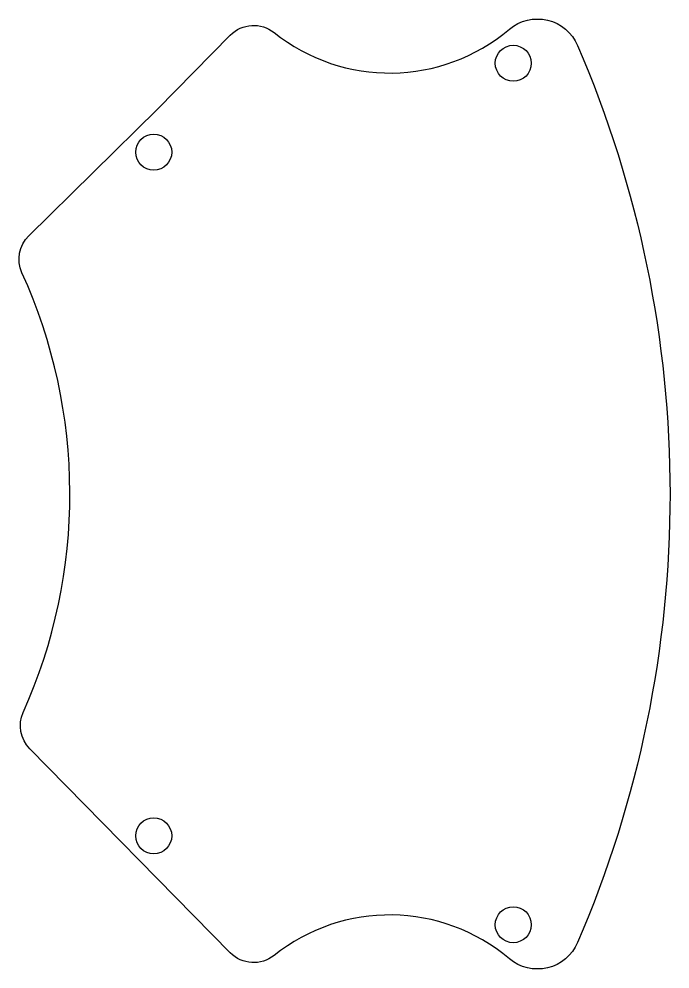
# Model space of a CAD drawing. Header units: millimetres. Extents: x 44.3 to 104, y -43.5 to 43.5.
import ezdxf

# ---------------------------------------------------------------- set-up
doc = ezdxf.new("R2010")
doc.units = ezdxf.units.MM
doc.layers.get('0').update_dxf_attribs({"linetype": 'CONTINUOUS'})

msp = doc.modelspace()

# ---------------------------------------------------------------- linework, layer by layer
msp.add_lwpolyline([(67.712, 42.287, 0.357732), (89.276, 42.586, -0.503372), (95.53, 41.111, -0.206038), (95.53, -41.111, -0.503372), (89.276, -42.586, 0.357732), (67.712, -42.287, -0.38427), (63.701, -42.044), (45.325, -23.34, -0.308581), (44.727, -20.012, 0.215101), (44.605, 20.283, -0.315111), (45.233, 23.665), (57.043, 35.267), (63.701, 42.044, -0.38427)], format="xyb", close=True)
for centre in [(89.638, 39.471), (56.681, 31.332), (56.681, -31.332), (89.638, -39.471)]:
    msp.add_circle(centre, 1.65)

doc.saveas('drawing.dxf')
